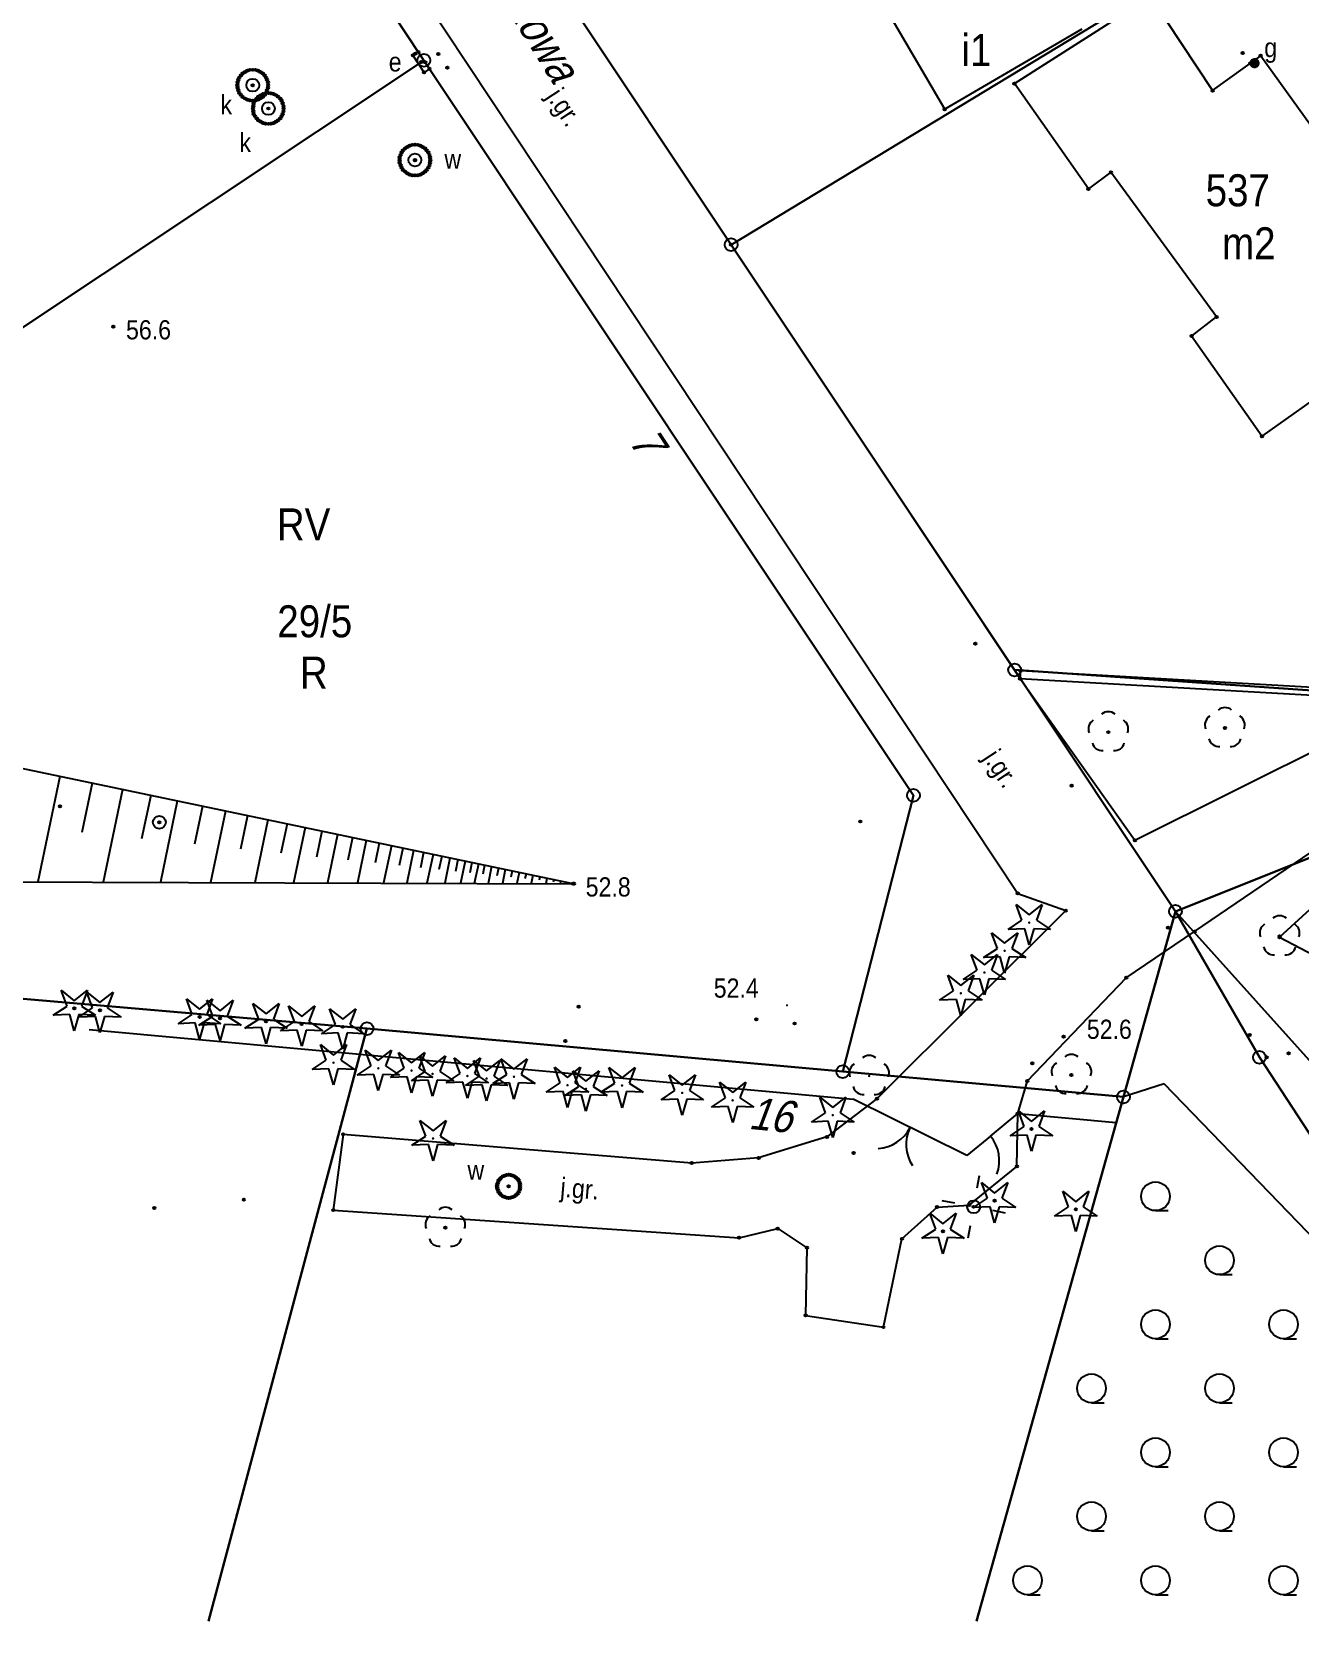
# Model space of a CAD drawing. Extents: x 6545332 to 6545538, y 5876272 to 5876530.
# Drawn here: x 6545364 to 6545413.5, y 5876271.6 to 5876333.7 of the extents above; entities that cross this region are included whole.
import ezdxf
from ezdxf.enums import TextEntityAlignment as Align

# ---------------------------------------------------------------- set-up
doc = ezdxf.new("R2010")
doc.units = 0
doc.header["$MEASUREMENT"] = 0
doc.layers.add('1', color=8, linetype='CONTINUOUS')
doc.styles.get("Standard").update_dxf_attribs({"font": 'txt', "width": 0.75})

msp = doc.modelspace()

# ---------------------------------------------------------------- hatches: boundary and pattern name
at = {"layer": '1', "linetype": 'Continuous'}
h = msp.add_hatch(color=256, dxfattribs=at)
edge = h.paths.add_edge_path()
edge.add_arc((6545411.71, 5876332.49), 0.2, 35.259, 395.259)
h = msp.add_hatch(color=256, dxfattribs=at)
edge = h.paths.add_edge_path()
edge.add_arc((6545367.14, 5876322.2), 0.045, 0, 360)
h = msp.add_hatch(color=256, dxfattribs=at)
edge = h.paths.add_edge_path()
edge.add_arc((6545406, 5876306.36), 0.05, 0, 360)
h = msp.add_hatch(color=256, dxfattribs=at)
edge = h.paths.add_edge_path()
edge.add_arc((6545410.55, 5876306.52), 0.05, 0, 360)
h = msp.add_hatch(color=256, dxfattribs=at)
edge = h.paths.add_edge_path()
edge.add_arc((6545385.14, 5876300.44), 0.045, 0, 360)
h = msp.add_hatch(color=256, dxfattribs=at)
edge = h.paths.add_edge_path()
edge.add_arc((6545402.91, 5876298.92), 0.05, 0, 360)
h = msp.add_hatch(color=256, dxfattribs=at)
edge = h.paths.add_edge_path()
edge.add_arc((6545412.69, 5876298.39), 0.05, 0, 360)
h = msp.add_hatch(color=256, dxfattribs=at)
edge = h.paths.add_edge_path()
edge.add_arc((6545401.95, 5876297.82), 0.05, 0, 360)
h = msp.add_hatch(color=256, dxfattribs=at)
edge = h.paths.add_edge_path()
edge.add_arc((6545401.16, 5876296.97), 0.05, 0, 360)
h = msp.add_hatch(color=256, dxfattribs=at)
edge = h.paths.add_edge_path()
edge.add_arc((6545400.24, 5876296.16), 0.05, 0, 360)
h = msp.add_hatch(color=256, dxfattribs=at)
edge = h.paths.add_edge_path()
edge.add_arc((6545365.62, 5876295.57), 0.05, 0, 360)
h = msp.add_hatch(color=256, dxfattribs=at)
edge = h.paths.add_edge_path()
edge.add_arc((6545366.62, 5876295.5), 0.05, 0, 360)
h = msp.add_hatch(color=256, dxfattribs=at)
edge = h.paths.add_edge_path()
edge.add_arc((6545370.51, 5876295.24), 0.05, 0, 360)
h = msp.add_hatch(color=256, dxfattribs=at)
edge = h.paths.add_edge_path()
edge.add_arc((6545393.45, 5876295.69), 0.045, 0, 360)
h = msp.add_hatch(color=256, dxfattribs=at)
edge = h.paths.add_edge_path()
edge.add_arc((6545371.31, 5876295.18), 0.05, 0, 360)
h = msp.add_hatch(color=256, dxfattribs=at)
edge = h.paths.add_edge_path()
edge.add_arc((6545373.11, 5876295.06), 0.05, 0, 360)
h = msp.add_hatch(color=256, dxfattribs=at)
edge = h.paths.add_edge_path()
edge.add_arc((6545374.5, 5876294.96), 0.05, 0, 360)
h = msp.add_hatch(color=256, dxfattribs=at)
edge = h.paths.add_edge_path()
edge.add_arc((6545376.1, 5876294.85), 0.05, 0, 360)
h = msp.add_hatch(color=256, dxfattribs=at)
edge = h.paths.add_edge_path()
edge.add_arc((6545375.74, 5876293.45), 0.05, 0, 360)
h = msp.add_hatch(color=256, dxfattribs=at)
edge = h.paths.add_edge_path()
edge.add_arc((6545377.49, 5876293.23), 0.05, 0, 360)
h = msp.add_hatch(color=256, dxfattribs=at)
edge = h.paths.add_edge_path()
edge.add_arc((6545378.79, 5876293.14), 0.05, 0, 360)
h = msp.add_hatch(color=256, dxfattribs=at)
edge = h.paths.add_edge_path()
edge.add_arc((6545379.61, 5876293.01), 0.05, 0, 360)
h = msp.add_hatch(color=256, dxfattribs=at)
edge = h.paths.add_edge_path()
edge.add_arc((6545380.97, 5876292.93), 0.05, 0, 360)
h = msp.add_hatch(color=256, dxfattribs=at)
edge = h.paths.add_edge_path()
edge.add_arc((6545381.72, 5876292.83), 0.05, 0, 360)
h = msp.add_hatch(color=256, dxfattribs=at)
edge = h.paths.add_edge_path()
edge.add_arc((6545382.79, 5876292.9), 0.05, 0, 360)
h = msp.add_hatch(color=256, dxfattribs=at)
edge = h.paths.add_edge_path()
edge.add_arc((6545396.66, 5876292.93), 0.05, 0, 360)
h = msp.add_hatch(color=256, dxfattribs=at)
edge = h.paths.add_edge_path()
edge.add_arc((6545404.56, 5876292.97), 0.05, 0, 360)
h = msp.add_hatch(color=256, dxfattribs=at)
edge = h.paths.add_edge_path()
edge.add_arc((6545404.56, 5876292.97), 0.045, 0, 360)
h = msp.add_hatch(color=256, dxfattribs=at)
edge = h.paths.add_edge_path()
edge.add_arc((6545384.88, 5876292.57), 0.05, 0, 360)
h = msp.add_hatch(color=256, dxfattribs=at)
edge = h.paths.add_edge_path()
edge.add_arc((6545385.6, 5876292.43), 0.05, 0, 360)
h = msp.add_hatch(color=256, dxfattribs=at)
edge = h.paths.add_edge_path()
edge.add_arc((6545387.01, 5876292.56), 0.05, 0, 360)
h = msp.add_hatch(color=256, dxfattribs=at)
edge = h.paths.add_edge_path()
edge.add_arc((6545389.36, 5876292.27), 0.05, 0, 360)
h = msp.add_hatch(color=256, dxfattribs=at)
edge = h.paths.add_edge_path()
edge.add_arc((6545391.33, 5876291.98), 0.05, 0, 360)
h = msp.add_hatch(color=256, dxfattribs=at)
edge = h.paths.add_edge_path()
edge.add_arc((6545395.24, 5876291.4), 0.05, 0, 360)
h = msp.add_hatch(color=256, dxfattribs=at)
edge = h.paths.add_edge_path()
edge.add_arc((6545403, 5876290.86), 0.05, 0, 360)
h = msp.add_hatch(color=256, dxfattribs=at)
edge = h.paths.add_edge_path()
edge.add_arc((6545379.63, 5876290.49), 0.05, 0, 360)
h = msp.add_hatch(color=256, dxfattribs=at)
edge = h.paths.add_edge_path()
edge.add_arc((6545401.56, 5876288.06), 0.05, 0, 360)
h = msp.add_hatch(color=256, dxfattribs=at)
edge = h.paths.add_edge_path()
edge.add_arc((6545404.73, 5876287.72), 0.05, 0, 360)
h = msp.add_hatch(color=256, dxfattribs=at)
edge = h.paths.add_edge_path()
edge.add_arc((6545380.11, 5876287), 0.05, 0, 360)
h = msp.add_hatch(color=256, dxfattribs=at)
edge = h.paths.add_edge_path()
edge.add_arc((6545399.54, 5876286.86), 0.05, 0, 360)

# ---------------------------------------------------------------- linework, layer by layer
at = {"layer": '1'}
for p, q in [((6545344.65, 5876387.25), (6545402.46, 5876300.06)), ((6545391.27, 5876325.4), (6545355.53, 5876379.09)), ((6545379.27, 5876332.6), (6545360.99, 5876360.07)), ((6545360.99, 5876360.07), (6545379.27, 5876332.6)), ((6545379.27, 5876332.6), (6545360.99, 5876360.07)), ((6545370.86, 5876356.06), (6545391.27, 5876325.4)), ((6545370.86, 5876356.06), (6545391.27, 5876325.4)), ((6545391.27, 5876325.4), (6545370.86, 5876356.06)), ((6545370.86, 5876356.06), (6545391.27, 5876325.4)), ((6545415.14, 5876339.86), (6545391.27, 5876325.4)), ((6545391.27, 5876325.4), (6545415.14, 5876339.86)), ((6545391.27, 5876325.4), (6545415.14, 5876339.86)), ((6545402.33, 5876331.69), (6545407.64, 5876335.09)), ((6545407.64, 5876335.09), (6545410.07, 5876331.42)), ((6545399.61, 5876330.69), (6545397.13, 5876334.94)), ((6545404.97, 5876333.82), (6545399.61, 5876330.69)), ((6545379.27, 5876332.6), (6545346.66, 5876310.89)), ((6545346.66, 5876310.89), (6545379.27, 5876332.6)), ((6545379.27, 5876332.6), (6545346.66, 5876310.89)), ((6545379.27, 5876332.6), (6545346.66, 5876310.89)), ((6545378.84, 5876332.8), (6545379.05, 5876332.93)), ((6545379.28, 5876332.13), (6545378.84, 5876332.8)), ((6545379.05, 5876332.93), (6545379.49, 5876332.27)), ((6545398.39, 5876303.89), (6545379.27, 5876332.6)), ((6545379.27, 5876332.6), (6545398.39, 5876303.89)), ((6545398.39, 5876303.89), (6545379.27, 5876332.6)), ((6545398.39, 5876303.89), (6545379.27, 5876332.6)), ((6545410.07, 5876331.42), (6545411.95, 5876332.78)), ((6545411.95, 5876332.78), (6545416.91, 5876325.87)), ((6545379.49, 5876332.27), (6545379.28, 5876332.13)), ((6545405.22, 5876327.58), (6545402.33, 5876331.69)), ((6545406.1, 5876328.23), (6545405.22, 5876327.58)), ((6545410.23, 5876322.58), (6545406.1, 5876328.23)), ((6545402.55, 5876308.45), (6545391.27, 5876325.4)), ((6545402.55, 5876308.45), (6545391.27, 5876325.4)), ((6545391.27, 5876325.4), (6545402.34, 5876308.79)), ((6545402.34, 5876308.79), (6545391.27, 5876325.4)), ((6545391.27, 5876325.4), (6545402.34, 5876308.79)), ((6545409.25, 5876321.83), (6545410.23, 5876322.58)), ((6545412, 5876317.92), (6545409.25, 5876321.83)), ((6545416.95, 5876321.45), (6545412, 5876317.92)), ((6545385.1, 5876300.44), (6545342.77, 5876309.29)), ((6545439.16, 5876306.24), (6545402.34, 5876308.79)), ((6545402.34, 5876308.79), (6545408.62, 5876299.36)), ((6545402.34, 5876308.79), (6545439.16, 5876306.24)), ((6545408.62, 5876299.36), (6545402.34, 5876308.79)), ((6545402.34, 5876308.79), (6545408.62, 5876299.36)), ((6545402.34, 5876308.79), (6545439.16, 5876306.24)), ((6545402.57, 5876308.75), (6545402.55, 5876308.45)), ((6545407.04, 5876302.13), (6545402.55, 5876308.45)), ((6545402.55, 5876308.45), (6545439.32, 5876306.37)), ((6545439.34, 5876306.67), (6545402.57, 5876308.75)), ((6545414.84, 5876306.02), (6545407.04, 5876302.13)), ((6545365.06, 5876304.63), (6545364.2, 5876300.51)), ((6545366.32, 5876304.37), (6545365.92, 5876302.44)), ((6545367.5, 5876304.12), (6545366.75, 5876300.5)), ((6545420.84, 5876304.25), (6545408.62, 5876299.36)), ((6545408.62, 5876299.36), (6545420.84, 5876304.25)), ((6545420.84, 5876304.25), (6545408.62, 5876299.36)), ((6545368.61, 5876303.89), (6545368.25, 5876302.19)), ((6545369.64, 5876303.67), (6545368.98, 5876300.5)), ((6545370.62, 5876303.47), (6545370.31, 5876301.98)), ((6545395.63, 5876293.1), (6545398.39, 5876303.89)), ((6545398.39, 5876303.89), (6545395.63, 5876293.1)), ((6545395.63, 5876293.1), (6545398.39, 5876303.89)), ((6545395.63, 5876293.1), (6545398.39, 5876303.89)), ((6545371.53, 5876303.28), (6545370.94, 5876300.49)), ((6545372.38, 5876303.1), (6545372.11, 5876301.79)), ((6545373.18, 5876302.93), (6545372.67, 5876300.48)), ((6545373.93, 5876302.78), (6545373.69, 5876301.63)), ((6545409.37, 5876298.57), (6545415.67, 5876302.87)), ((6545374.63, 5876302.63), (6545374.18, 5876300.48)), ((6545375.29, 5876302.49), (6545375.08, 5876301.48)), ((6545375.9, 5876302.36), (6545375.51, 5876300.47)), ((6545376.48, 5876302.24), (6545376.3, 5876301.36)), ((6545377.02, 5876302.13), (6545376.68, 5876300.47)), ((6545377.53, 5876302.02), (6545377.37, 5876301.25)), ((6545378.01, 5876301.92), (6545377.7, 5876300.47)), ((6545378.45, 5876301.83), (6545378.31, 5876301.15)), ((6545378.87, 5876301.74), (6545378.6, 5876300.46)), ((6545379.26, 5876301.66), (6545379.14, 5876301.06)), ((6545379.63, 5876301.58), (6545379.39, 5876300.46)), ((6545379.97, 5876301.51), (6545379.86, 5876300.99)), ((6545380.29, 5876301.44), (6545380.09, 5876300.46)), ((6545380.6, 5876301.38), (6545380.5, 5876300.92)), ((6545380.88, 5876301.32), (6545380.7, 5876300.46)), ((6545381.15, 5876301.27), (6545381.06, 5876300.86)), ((6545381.4, 5876301.21), (6545381.24, 5876300.45)), ((6545381.64, 5876301.16), (6545381.57, 5876300.81)), ((6545381.91, 5876301.11), (6545381.78, 5876300.45)), ((6545382.18, 5876301.05), (6545382.12, 5876300.75)), ((6545382.45, 5876300.99), (6545382.34, 5876300.45)), ((6545382.72, 5876300.94), (6545382.67, 5876300.69)), ((6545382.99, 5876300.88), (6545382.9, 5876300.45)), ((6545383.26, 5876300.82), (6545383.22, 5876300.64)), ((6545334.17, 5876300.62), (6545385.1, 5876300.44)), ((6545383.53, 5876300.77), (6545383.46, 5876300.45)), ((6545383.8, 5876300.71), (6545383.77, 5876300.58)), ((6545384.07, 5876300.66), (6545384.03, 5876300.44)), ((6545384.34, 5876300.6), (6545384.32, 5876300.52)), ((6545384.61, 5876300.54), (6545384.59, 5876300.44)), ((6545415.32, 5876300.77), (6545412.69, 5876298.35)), ((6545402.46, 5876300.06), (6545404.34, 5876299.39)), ((6545404.34, 5876299.39), (6545396.97, 5876292.05)), ((6545404.34, 5876299.39), (6545396.97, 5876292.05)), ((6545408.62, 5876299.36), (6545406.59, 5876292.11)), ((6545406.59, 5876292.11), (6545408.62, 5876299.36)), ((6545408.62, 5876299.36), (6545406.59, 5876292.11)), ((6545408.62, 5876299.36), (6545406.59, 5876292.11)), ((6545427.91, 5876277.87), (6545408.62, 5876299.36)), ((6545408.62, 5876299.36), (6545411.9, 5876293.66)), ((6545408.62, 5876299.36), (6545427.91, 5876277.87)), ((6545411.9, 5876293.66), (6545408.62, 5876299.36)), ((6545408.62, 5876299.36), (6545427.91, 5876277.87)), ((6545411.9, 5876293.66), (6545408.62, 5876299.36)), ((6545408.62, 5876299.36), (6545411.9, 5876293.66)), ((6545406.7, 5876296.77), (6545409.37, 5876298.57)), ((6545412.69, 5876298.35), (6545429.06, 5876289.73)), ((6545356.11, 5876296.59), (6545377.05, 5876294.78)), ((6545377.05, 5876294.78), (6545356.11, 5876296.59)), ((6545356.11, 5876296.59), (6545377.05, 5876294.78)), ((6545356.11, 5876296.59), (6545377.05, 5876294.78)), ((6545402.84, 5876292.74), (6545406.7, 5876296.77)), ((6545402.84, 5876292.74), (6545406.7, 5876296.77)), ((6545366.2, 5876294.75), (6545396.04, 5876292.03)), ((6545377.05, 5876294.78), (6545370.858, 5876271.634)), ((6545370.858, 5876271.634), (6545377.05, 5876294.78)), ((6545377.05, 5876294.78), (6545370.858, 5876271.634)), ((6545377.05, 5876294.78), (6545370.858, 5876271.634)), ((6545395.63, 5876293.1), (6545377.05, 5876294.78)), ((6545377.05, 5876294.78), (6545395.63, 5876293.1)), ((6545395.63, 5876293.1), (6545377.05, 5876294.78)), ((6545377.05, 5876294.78), (6545395.63, 5876293.1)), ((6545395.63, 5876293.1), (6545377.05, 5876294.78)), ((6545411.9, 5876293.66), (6545418.19, 5876284.03)), ((6545418.19, 5876284.03), (6545411.9, 5876293.66)), ((6545418.19, 5876284.03), (6545411.9, 5876293.66)), ((6545411.9, 5876293.66), (6545418.19, 5876284.03)), ((6545406.59, 5876292.11), (6545395.63, 5876293.1)), ((6545395.63, 5876293.1), (6545406.59, 5876292.11)), ((6545406.59, 5876292.11), (6545395.63, 5876293.1)), ((6545406.59, 5876292.11), (6545395.63, 5876293.1)), ((6545402.46, 5876291.46), (6545402.84, 5876292.74)), ((6545402.46, 5876291.46), (6545402.84, 5876292.74)), ((6545408.18, 5876292.63), (6545406.59, 5876292.11)), ((6545423.64, 5876276.59), (6545408.18, 5876292.63)), ((6545396.97, 5876292.05), (6545395.01, 5876290.55)), ((6545396.97, 5876292.05), (6545395.01, 5876290.55)), ((6545400.48, 5876289.82), (6545396.04, 5876292.03)), ((6545406.59, 5876292.11), (6545400.852, 5876271.634)), ((6545400.852, 5876271.634), (6545406.59, 5876292.11)), ((6545406.59, 5876292.11), (6545400.852, 5876271.634)), ((6545400.852, 5876271.634), (6545406.59, 5876292.11)), ((6545406.59, 5876292.11), (6545400.854, 5876271.634)), ((6545406.59, 5876292.11), (6545400.854, 5876271.634)), ((6545401.4, 5876290.58), (6545402.46, 5876291.46)), ((6545402.43, 5876289.4), (6545402.46, 5876291.46)), ((6545402.46, 5876291.46), (6545406.31, 5876291.11)), ((6545376.12, 5876290.65), (6545375.73, 5876287.69)), ((6545389.73, 5876289.53), (6545376.12, 5876290.65)), ((6545389.73, 5876289.53), (6545376.12, 5876290.65)), ((6545395.01, 5876290.55), (6545392.34, 5876289.73)), ((6545395.01, 5876290.55), (6545392.34, 5876289.73)), ((6545401.4, 5876290.58), (6545400.48, 5876289.82)), ((6545392.34, 5876289.73), (6545389.73, 5876289.53)), ((6545392.34, 5876289.73), (6545389.73, 5876289.53)), ((6545382.36, 5876289.01), (6545382.43, 5876289.04)), ((6545382.43, 5876289.04), (6545382.5, 5876289.06)), ((6545382.5, 5876289.06), (6545382.58, 5876289.07)), ((6545382.58, 5876289.07), (6545382.66, 5876289.06)), ((6545382.66, 5876289.06), (6545382.74, 5876289.04)), ((6545382.74, 5876289.04), (6545382.81, 5876289.01)), ((6545400.57, 5876287.89), (6545402.43, 5876289.4)), ((6545382.13, 5876288.62), (6545382.14, 5876288.7)), ((6545382.14, 5876288.54), (6545382.13, 5876288.62)), ((6545382.14, 5876288.7), (6545382.16, 5876288.77)), ((6545382.16, 5876288.47), (6545382.14, 5876288.54)), ((6545382.16, 5876288.77), (6545382.19, 5876288.85)), ((6545382.19, 5876288.4), (6545382.16, 5876288.47)), ((6545382.19, 5876288.85), (6545382.24, 5876288.91)), ((6545382.24, 5876288.91), (6545382.29, 5876288.96)), ((6545382.29, 5876288.96), (6545382.36, 5876289.01)), ((6545382.81, 5876289.01), (6545382.87, 5876288.96)), ((6545382.87, 5876288.96), (6545382.93, 5876288.91)), ((6545382.93, 5876288.91), (6545382.97, 5876288.85)), ((6545382.97, 5876288.85), (6545383.01, 5876288.77)), ((6545383.01, 5876288.47), (6545382.97, 5876288.4)), ((6545383.01, 5876288.77), (6545383.03, 5876288.7)), ((6545383.03, 5876288.54), (6545383.01, 5876288.47)), ((6545383.03, 5876288.7), (6545383.03, 5876288.62)), ((6545383.03, 5876288.62), (6545383.03, 5876288.54)), ((6545382.24, 5876288.33), (6545382.19, 5876288.4)), ((6545382.29, 5876288.28), (6545382.24, 5876288.33)), ((6545382.36, 5876288.23), (6545382.29, 5876288.28)), ((6545382.43, 5876288.2), (6545382.36, 5876288.23)), ((6545382.5, 5876288.18), (6545382.43, 5876288.2)), ((6545382.58, 5876288.17), (6545382.5, 5876288.18)), ((6545382.66, 5876288.18), (6545382.58, 5876288.17)), ((6545382.74, 5876288.2), (6545382.66, 5876288.18)), ((6545382.81, 5876288.23), (6545382.74, 5876288.2)), ((6545382.87, 5876288.28), (6545382.81, 5876288.23)), ((6545382.93, 5876288.33), (6545382.87, 5876288.28)), ((6545382.97, 5876288.4), (6545382.93, 5876288.33)), ((6545397.94, 5876286.57), (6545399.31, 5876287.81)), ((6545399.31, 5876287.81), (6545400.57, 5876287.89)), ((6545375.73, 5876287.69), (6545391.58, 5876286.61)), ((6545375.73, 5876287.69), (6545391.58, 5876286.61)), ((6545391.58, 5876286.61), (6545393.09, 5876286.97)), ((6545391.58, 5876286.61), (6545393.09, 5876286.97)), ((6545393.09, 5876286.97), (6545394.23, 5876286.22)), ((6545393.09, 5876286.97), (6545394.23, 5876286.22)), ((6545397.22, 5876283.12), (6545397.94, 5876286.57)), ((6545397.22, 5876283.12), (6545397.94, 5876286.57)), ((6545394.23, 5876286.22), (6545394.18, 5876283.58)), ((6545394.23, 5876286.22), (6545394.18, 5876283.58)), ((6545394.18, 5876283.58), (6545397.22, 5876283.12))]:
    msp.add_line(p, q, dxfattribs=at)
at = {"layer": '1', "linetype": 'Continuous'}
for p, q in [((6545402.627, 5876299.013), (6545402.398, 5876299.626)), ((6545402.398, 5876299.626), (6545402.91, 5876299.219)), ((6545402.91, 5876299.219), (6545403.422, 5876299.626)), ((6545403.422, 5876299.626), (6545403.193, 5876299.013)), ((6545402.082, 5876298.652), (6545402.627, 5876299.013)), ((6545403.193, 5876299.013), (6545403.738, 5876298.652)), ((6545401.667, 5876297.913), (6545401.438, 5876298.526)), ((6545401.438, 5876298.526), (6545401.95, 5876298.119)), ((6545401.95, 5876298.119), (6545402.462, 5876298.526)), ((6545402.735, 5876298.68), (6545402.082, 5876298.652)), ((6545402.462, 5876298.526), (6545402.233, 5876297.913)), ((6545402.91, 5876298.05), (6545402.735, 5876298.68)), ((6545403.085, 5876298.68), (6545402.91, 5876298.05)), ((6545403.738, 5876298.652), (6545403.085, 5876298.68)), ((6545401.122, 5876297.552), (6545401.667, 5876297.913)), ((6545402.233, 5876297.913), (6545402.778, 5876297.552)), ((6545400.877, 5876297.063), (6545400.648, 5876297.676)), ((6545400.648, 5876297.676), (6545401.16, 5876297.269)), ((6545401.775, 5876297.58), (6545401.122, 5876297.552)), ((6545401.16, 5876297.269), (6545401.672, 5876297.676)), ((6545401.672, 5876297.676), (6545401.443, 5876297.063)), ((6545401.95, 5876296.95), (6545401.775, 5876297.58)), ((6545402.125, 5876297.58), (6545401.95, 5876296.95)), ((6545402.778, 5876297.552), (6545402.125, 5876297.58)), ((6545399.957, 5876296.253), (6545399.728, 5876296.866)), ((6545399.728, 5876296.866), (6545400.24, 5876296.459)), ((6545400.24, 5876296.459), (6545400.752, 5876296.866)), ((6545400.332, 5876296.702), (6545400.877, 5876297.063)), ((6545400.985, 5876296.73), (6545400.332, 5876296.702)), ((6545400.752, 5876296.866), (6545400.523, 5876296.253)), ((6545401.16, 5876296.1), (6545400.985, 5876296.73)), ((6545401.335, 5876296.73), (6545401.16, 5876296.1)), ((6545401.988, 5876296.702), (6545401.335, 5876296.73)), ((6545401.443, 5876297.063), (6545401.988, 5876296.702)), ((6545365.337, 5876295.663), (6545365.108, 5876296.276)), ((6545365.108, 5876296.276), (6545365.62, 5876295.869)), ((6545365.62, 5876295.869), (6545366.132, 5876296.276)), ((6545366.132, 5876296.276), (6545365.903, 5876295.663)), ((6545366.337, 5876295.593), (6545366.108, 5876296.206)), ((6545366.108, 5876296.206), (6545366.62, 5876295.799)), ((6545366.62, 5876295.799), (6545367.132, 5876296.206)), ((6545367.132, 5876296.206), (6545366.903, 5876295.593)), ((6545370.227, 5876295.333), (6545369.998, 5876295.946)), ((6545369.998, 5876295.946), (6545370.51, 5876295.539)), ((6545370.51, 5876295.539), (6545371.022, 5876295.946)), ((6545371.022, 5876295.946), (6545370.793, 5876295.333)), ((6545371.027, 5876295.273), (6545370.798, 5876295.886)), ((6545370.798, 5876295.886), (6545371.31, 5876295.479)), ((6545371.31, 5876295.479), (6545371.822, 5876295.886)), ((6545371.822, 5876295.886), (6545371.593, 5876295.273)), ((6545399.412, 5876295.892), (6545399.957, 5876296.253)), ((6545400.065, 5876295.92), (6545399.412, 5876295.892)), ((6545400.24, 5876295.29), (6545400.065, 5876295.92)), ((6545400.415, 5876295.92), (6545400.24, 5876295.29)), ((6545401.068, 5876295.892), (6545400.415, 5876295.92)), ((6545400.523, 5876296.253), (6545401.068, 5876295.892)), ((6545364.792, 5876295.302), (6545365.337, 5876295.663)), ((6545365.445, 5876295.33), (6545364.792, 5876295.302)), ((6545365.62, 5876294.7), (6545365.445, 5876295.33)), ((6545365.795, 5876295.33), (6545365.62, 5876294.7)), ((6545365.792, 5876295.232), (6545366.337, 5876295.593)), ((6545366.445, 5876295.26), (6545365.792, 5876295.232)), ((6545366.448, 5876295.302), (6545365.795, 5876295.33)), ((6545365.903, 5876295.663), (6545366.448, 5876295.302)), ((6545366.62, 5876294.63), (6545366.445, 5876295.26)), ((6545366.795, 5876295.26), (6545366.62, 5876294.63)), ((6545367.448, 5876295.232), (6545366.795, 5876295.26)), ((6545366.903, 5876295.593), (6545367.448, 5876295.232)), ((6545369.682, 5876294.972), (6545370.227, 5876295.333)), ((6545370.482, 5876294.912), (6545371.027, 5876295.273)), ((6545370.793, 5876295.333), (6545371.338, 5876294.972)), ((6545371.593, 5876295.273), (6545372.138, 5876294.912)), ((6545372.827, 5876295.153), (6545372.598, 5876295.766)), ((6545372.598, 5876295.766), (6545373.11, 5876295.359)), ((6545373.11, 5876295.359), (6545373.622, 5876295.766)), ((6545373.622, 5876295.766), (6545373.393, 5876295.153)), ((6545374.217, 5876295.053), (6545373.988, 5876295.666)), ((6545373.988, 5876295.666), (6545374.5, 5876295.259)), ((6545374.5, 5876295.259), (6545375.012, 5876295.666)), ((6545375.012, 5876295.666), (6545374.783, 5876295.053)), ((6545375.817, 5876294.943), (6545375.588, 5876295.556)), ((6545375.588, 5876295.556), (6545376.1, 5876295.149)), ((6545376.1, 5876295.149), (6545376.612, 5876295.556)), ((6545376.612, 5876295.556), (6545376.383, 5876294.943)), ((6545370.335, 5876295), (6545369.682, 5876294.972)), ((6545370.51, 5876294.37), (6545370.335, 5876295)), ((6545371.135, 5876294.94), (6545370.482, 5876294.912)), ((6545370.685, 5876295), (6545370.51, 5876294.37)), ((6545371.338, 5876294.972), (6545370.685, 5876295)), ((6545371.31, 5876294.31), (6545371.135, 5876294.94)), ((6545371.485, 5876294.94), (6545371.31, 5876294.31)), ((6545372.138, 5876294.912), (6545371.485, 5876294.94)), ((6545372.282, 5876294.792), (6545372.827, 5876295.153)), ((6545372.935, 5876294.82), (6545372.282, 5876294.792)), ((6545373.11, 5876294.19), (6545372.935, 5876294.82)), ((6545373.285, 5876294.82), (6545373.11, 5876294.19)), ((6545373.938, 5876294.792), (6545373.285, 5876294.82)), ((6545373.393, 5876295.153), (6545373.938, 5876294.792)), ((6545373.672, 5876294.692), (6545374.217, 5876295.053)), ((6545374.325, 5876294.72), (6545373.672, 5876294.692)), ((6545374.5, 5876294.09), (6545374.325, 5876294.72)), ((6545374.675, 5876294.72), (6545374.5, 5876294.09)), ((6545375.328, 5876294.692), (6545374.675, 5876294.72)), ((6545374.783, 5876295.053), (6545375.328, 5876294.692)), ((6545375.272, 5876294.582), (6545375.817, 5876294.943)), ((6545376.383, 5876294.943), (6545376.928, 5876294.582)), ((6545375.457, 5876293.543), (6545375.228, 5876294.156)), ((6545375.228, 5876294.156), (6545375.74, 5876293.749)), ((6545375.925, 5876294.61), (6545375.272, 5876294.582)), ((6545375.74, 5876293.749), (6545376.252, 5876294.156)), ((6545376.1, 5876293.98), (6545375.925, 5876294.61)), ((6545376.252, 5876294.156), (6545376.023, 5876293.543)), ((6545376.275, 5876294.61), (6545376.1, 5876293.98)), ((6545376.928, 5876294.582), (6545376.275, 5876294.61)), ((6545374.912, 5876293.182), (6545375.457, 5876293.543)), ((6545376.023, 5876293.543), (6545376.568, 5876293.182)), ((6545377.207, 5876293.323), (6545376.978, 5876293.936)), ((6545376.978, 5876293.936), (6545377.49, 5876293.529)), ((6545377.49, 5876293.529), (6545378.002, 5876293.936)), ((6545378.002, 5876293.936), (6545377.773, 5876293.323)), ((6545378.507, 5876293.233), (6545378.278, 5876293.846)), ((6545378.278, 5876293.846), (6545378.79, 5876293.439)), ((6545378.79, 5876293.439), (6545379.302, 5876293.846)), ((6545379.302, 5876293.846), (6545379.073, 5876293.233)), ((6545379.327, 5876293.103), (6545379.098, 5876293.716)), ((6545379.098, 5876293.716), (6545379.61, 5876293.309)), ((6545379.61, 5876293.309), (6545380.122, 5876293.716)), ((6545380.122, 5876293.716), (6545379.893, 5876293.103)), ((6545380.687, 5876293.023), (6545380.458, 5876293.636)), ((6545380.458, 5876293.636), (6545380.97, 5876293.229)), ((6545380.97, 5876293.229), (6545381.482, 5876293.636)), ((6545381.437, 5876292.923), (6545381.208, 5876293.536)), ((6545381.208, 5876293.536), (6545381.72, 5876293.129)), ((6545381.482, 5876293.636), (6545381.253, 5876293.023)), ((6545381.72, 5876293.129), (6545382.232, 5876293.536)), ((6545382.232, 5876293.536), (6545382.003, 5876292.923)), ((6545382.507, 5876292.993), (6545382.278, 5876293.606)), ((6545382.278, 5876293.606), (6545382.79, 5876293.199)), ((6545382.79, 5876293.199), (6545383.302, 5876293.606)), ((6545383.302, 5876293.606), (6545383.073, 5876292.993)), ((6545375.565, 5876293.21), (6545374.912, 5876293.182)), ((6545375.74, 5876292.58), (6545375.565, 5876293.21)), ((6545375.915, 5876293.21), (6545375.74, 5876292.58)), ((6545376.568, 5876293.182), (6545375.915, 5876293.21)), ((6545376.662, 5876292.962), (6545377.207, 5876293.323)), ((6545377.315, 5876292.99), (6545376.662, 5876292.962)), ((6545377.49, 5876292.36), (6545377.315, 5876292.99)), ((6545377.665, 5876292.99), (6545377.49, 5876292.36)), ((6545378.318, 5876292.962), (6545377.665, 5876292.99)), ((6545377.773, 5876293.323), (6545378.318, 5876292.962)), ((6545377.962, 5876292.872), (6545378.507, 5876293.233)), ((6545378.615, 5876292.9), (6545377.962, 5876292.872)), ((6545378.79, 5876292.27), (6545378.615, 5876292.9)), ((6545378.782, 5876292.742), (6545379.327, 5876293.103)), ((6545379.435, 5876292.77), (6545378.782, 5876292.742)), ((6545378.965, 5876292.9), (6545378.79, 5876292.27)), ((6545379.618, 5876292.872), (6545378.965, 5876292.9)), ((6545379.073, 5876293.233), (6545379.618, 5876292.872)), ((6545379.61, 5876292.14), (6545379.435, 5876292.77)), ((6545379.785, 5876292.77), (6545379.61, 5876292.14)), ((6545380.438, 5876292.742), (6545379.785, 5876292.77)), ((6545379.893, 5876293.103), (6545380.438, 5876292.742)), ((6545380.142, 5876292.662), (6545380.687, 5876293.023)), ((6545380.892, 5876292.562), (6545381.437, 5876292.923)), ((6545381.253, 5876293.023), (6545381.798, 5876292.662)), ((6545381.962, 5876292.632), (6545382.507, 5876292.993)), ((6545382.003, 5876292.923), (6545382.548, 5876292.562)), ((6545383.073, 5876292.993), (6545383.618, 5876292.632)), ((6545384.597, 5876292.663), (6545384.368, 5876293.276)), ((6545384.368, 5876293.276), (6545384.88, 5876292.869)), ((6545384.88, 5876292.869), (6545385.392, 5876293.276)), ((6545385.317, 5876292.523), (6545385.088, 5876293.136)), ((6545385.088, 5876293.136), (6545385.6, 5876292.729)), ((6545385.392, 5876293.276), (6545385.163, 5876292.663)), ((6545385.6, 5876292.729), (6545386.112, 5876293.136)), ((6545386.112, 5876293.136), (6545385.883, 5876292.523)), ((6545386.727, 5876292.653), (6545386.498, 5876293.266)), ((6545386.498, 5876293.266), (6545387.01, 5876292.859)), ((6545387.01, 5876292.859), (6545387.522, 5876293.266)), ((6545387.522, 5876293.266), (6545387.293, 5876292.653)), ((6545389.077, 5876292.363), (6545388.848, 5876292.976)), ((6545388.848, 5876292.976), (6545389.36, 5876292.569)), ((6545389.36, 5876292.569), (6545389.872, 5876292.976)), ((6545389.872, 5876292.976), (6545389.643, 5876292.363)), ((6545380.795, 5876292.69), (6545380.142, 5876292.662)), ((6545380.97, 5876292.06), (6545380.795, 5876292.69)), ((6545381.545, 5876292.59), (6545380.892, 5876292.562)), ((6545381.145, 5876292.69), (6545380.97, 5876292.06)), ((6545381.798, 5876292.662), (6545381.145, 5876292.69)), ((6545381.72, 5876291.96), (6545381.545, 5876292.59)), ((6545381.895, 5876292.59), (6545381.72, 5876291.96)), ((6545382.548, 5876292.562), (6545381.895, 5876292.59)), ((6545382.615, 5876292.66), (6545381.962, 5876292.632)), ((6545382.79, 5876292.03), (6545382.615, 5876292.66)), ((6545382.965, 5876292.66), (6545382.79, 5876292.03)), ((6545383.618, 5876292.632), (6545382.965, 5876292.66)), ((6545384.052, 5876292.302), (6545384.597, 5876292.663)), ((6545384.705, 5876292.33), (6545384.052, 5876292.302)), ((6545384.88, 5876291.7), (6545384.705, 5876292.33)), ((6545384.772, 5876292.162), (6545385.317, 5876292.523)), ((6545385.425, 5876292.19), (6545384.772, 5876292.162)), ((6545385.055, 5876292.33), (6545384.88, 5876291.7)), ((6545385.708, 5876292.302), (6545385.055, 5876292.33)), ((6545385.163, 5876292.663), (6545385.708, 5876292.302)), ((6545385.6, 5876291.56), (6545385.425, 5876292.19)), ((6545385.775, 5876292.19), (6545385.6, 5876291.56)), ((6545386.428, 5876292.162), (6545385.775, 5876292.19)), ((6545385.883, 5876292.523), (6545386.428, 5876292.162)), ((6545386.182, 5876292.292), (6545386.727, 5876292.653)), ((6545386.835, 5876292.32), (6545386.182, 5876292.292)), ((6545387.01, 5876291.69), (6545386.835, 5876292.32)), ((6545387.185, 5876292.32), (6545387.01, 5876291.69)), ((6545387.838, 5876292.292), (6545387.185, 5876292.32)), ((6545387.293, 5876292.653), (6545387.838, 5876292.292)), ((6545388.532, 5876292.002), (6545389.077, 5876292.363)), ((6545389.643, 5876292.363), (6545390.188, 5876292.002)), ((6545391.047, 5876292.073), (6545390.818, 5876292.686)), ((6545390.818, 5876292.686), (6545391.33, 5876292.279)), ((6545391.33, 5876292.279), (6545391.842, 5876292.686)), ((6545391.842, 5876292.686), (6545391.613, 5876292.073)), ((6545389.185, 5876292.03), (6545388.532, 5876292.002)), ((6545389.36, 5876291.4), (6545389.185, 5876292.03)), ((6545389.535, 5876292.03), (6545389.36, 5876291.4)), ((6545390.188, 5876292.002), (6545389.535, 5876292.03)), ((6545390.502, 5876291.712), (6545391.047, 5876292.073)), ((6545391.155, 5876291.74), (6545390.502, 5876291.712)), ((6545391.33, 5876291.11), (6545391.155, 5876291.74)), ((6545391.505, 5876291.74), (6545391.33, 5876291.11)), ((6545392.158, 5876291.712), (6545391.505, 5876291.74)), ((6545391.613, 5876292.073), (6545392.158, 5876291.712)), ((6545394.957, 5876291.493), (6545394.728, 5876292.106)), ((6545394.728, 5876292.106), (6545395.24, 5876291.699)), ((6545395.24, 5876291.699), (6545395.752, 5876292.106)), ((6545395.752, 5876292.106), (6545395.523, 5876291.493)), ((6545402.717, 5876290.953), (6545402.488, 5876291.566)), ((6545402.488, 5876291.566), (6545403, 5876291.159)), ((6545403, 5876291.159), (6545403.512, 5876291.566)), ((6545403.512, 5876291.566), (6545403.283, 5876290.953)), ((6545379.347, 5876290.583), (6545379.118, 5876291.196)), ((6545379.118, 5876291.196), (6545379.63, 5876290.789)), ((6545379.63, 5876290.789), (6545380.142, 5876291.196)), ((6545380.142, 5876291.196), (6545379.913, 5876290.583)), ((6545394.412, 5876291.132), (6545394.957, 5876291.493)), ((6545395.065, 5876291.16), (6545394.412, 5876291.132)), ((6545395.24, 5876290.53), (6545395.065, 5876291.16)), ((6545395.415, 5876291.16), (6545395.24, 5876290.53)), ((6545396.068, 5876291.132), (6545395.415, 5876291.16)), ((6545395.523, 5876291.493), (6545396.068, 5876291.132)), ((6545402.172, 5876290.592), (6545402.717, 5876290.953)), ((6545403.283, 5876290.953), (6545403.828, 5876290.592)), ((6545378.802, 5876290.222), (6545379.347, 5876290.583)), ((6545379.913, 5876290.583), (6545380.458, 5876290.222)), ((6545402.825, 5876290.62), (6545402.172, 5876290.592)), ((6545403, 5876289.99), (6545402.825, 5876290.62)), ((6545403.175, 5876290.62), (6545403, 5876289.99)), ((6545403.828, 5876290.592), (6545403.175, 5876290.62)), ((6545379.455, 5876290.25), (6545378.802, 5876290.222)), ((6545379.63, 5876289.62), (6545379.455, 5876290.25)), ((6545379.805, 5876290.25), (6545379.63, 5876289.62)), ((6545380.458, 5876290.222), (6545379.805, 5876290.25)), ((6545400.878, 5876288.558), (6545400.97, 5876289.049)), ((6545401.277, 5876288.153), (6545401.048, 5876288.766)), ((6545401.048, 5876288.766), (6545401.56, 5876288.359)), ((6545401.56, 5876288.359), (6545402.072, 5876288.766)), ((6545402.072, 5876288.766), (6545401.843, 5876288.153)), ((6545404.447, 5876287.813), (6545404.218, 5876288.426)), ((6545404.218, 5876288.426), (6545404.73, 5876288.019)), ((6545404.73, 5876288.019), (6545405.242, 5876288.426)), ((6545405.242, 5876288.426), (6545405.013, 5876287.813)), ((6545400.003, 5876287.959), (6545399.512, 5876288.051)), ((6545400.732, 5876287.792), (6545401.277, 5876288.153)), ((6545401.385, 5876287.82), (6545400.732, 5876287.792)), ((6545401.56, 5876287.19), (6545401.385, 5876287.82)), ((6545401.735, 5876287.82), (6545401.56, 5876287.19)), ((6545402.388, 5876287.792), (6545401.735, 5876287.82)), ((6545401.843, 5876288.153), (6545402.388, 5876287.792)), ((6545403.902, 5876287.452), (6545404.447, 5876287.813)), ((6545405.013, 5876287.813), (6545405.558, 5876287.452)), ((6545399.257, 5876286.953), (6545399.028, 5876287.566)), ((6545399.028, 5876287.566), (6545399.54, 5876287.159)), ((6545399.54, 5876287.159), (6545400.052, 5876287.566)), ((6545400.052, 5876287.566), (6545399.823, 5876286.953)), ((6545401.478, 5876287.683), (6545401.968, 5876287.591)), ((6545404.555, 5876287.48), (6545403.902, 5876287.452)), ((6545404.73, 5876286.85), (6545404.555, 5876287.48)), ((6545404.905, 5876287.48), (6545404.73, 5876286.85)), ((6545405.558, 5876287.452), (6545404.905, 5876287.48)), ((6545407.842, 5876287.67), (6545408.342, 5876287.67)), ((6545398.712, 5876286.592), (6545399.257, 5876286.953)), ((6545399.365, 5876286.62), (6545398.712, 5876286.592)), ((6545399.54, 5876285.99), (6545399.365, 5876286.62)), ((6545399.715, 5876286.62), (6545399.54, 5876285.99)), ((6545400.368, 5876286.592), (6545399.715, 5876286.62)), ((6545399.823, 5876286.953), (6545400.368, 5876286.592)), ((6545400.602, 5876287.083), (6545400.51, 5876286.593)), ((6545410.342, 5876285.17), (6545410.842, 5876285.17)), ((6545407.842, 5876282.67), (6545408.342, 5876282.67)), ((6545412.842, 5876282.67), (6545413.342, 5876282.67)), ((6545405.342, 5876280.17), (6545405.842, 5876280.17)), ((6545410.342, 5876280.17), (6545410.842, 5876280.17)), ((6545407.842, 5876277.67), (6545408.342, 5876277.67)), ((6545412.842, 5876277.67), (6545413.342, 5876277.67)), ((6545405.342, 5876275.17), (6545405.842, 5876275.17)), ((6545410.342, 5876275.17), (6545410.842, 5876275.17)), ((6545402.842, 5876272.67), (6545403.342, 5876272.67)), ((6545407.842, 5876272.67), (6545408.342, 5876272.67)), ((6545412.842, 5876272.67), (6545413.342, 5876272.67))]:
    msp.add_line(p, q, dxfattribs=at)
at = {"layer": '1'}
for centre in [(6545378.84, 5876332.8), (6545378.94, 5876332.86), (6545379.05, 5876332.93), (6545379.17, 5876332.53), (6545379.17, 5876332.53), (6545379.33, 5876332.52), (6545379.83, 5876332.85), (6545411.25, 5876332.89), (6545411.54, 5876332.48), (6545411.66, 5876332.57), (6545411.71, 5876332.49), (6545411.71, 5876332.49), (6545411.95, 5876332.78), (6545372.02, 5876331.84), (6545372.07, 5876331.93), (6545372.13, 5876332.02), (6545372.2, 5876332.09), (6545372.29, 5876332.15), (6545372.38, 5876332.2), (6545372.48, 5876332.23), (6545372.59, 5876332.23), (6545372.69, 5876332.23), (6545372.79, 5876332.2), (6545372.89, 5876332.15), (6545372.97, 5876332.09), (6545373.05, 5876332.02), (6545373.11, 5876331.93), (6545373.15, 5876331.84), (6545379.28, 5876332.13), (6545379.49, 5876332.27), (6545380.19, 5876332.31), (6545380.19, 5876332.31), (6545371.99, 5876331.63), (6545372, 5876331.74), (6545372, 5876331.53), (6545372.02, 5876331.43), (6545372.07, 5876331.33), (6545372.13, 5876331.25), (6545372.59, 5876331.63), (6545372.59, 5876331.63), (6545372.9, 5876331.24), (6545372.99, 5876331.28), (6545373.05, 5876331.25), (6545373.09, 5876331.31), (6545373.11, 5876331.33), (6545373.15, 5876331.43), (6545373.18, 5876331.74), (6545373.18, 5876331.53), (6545373.19, 5876331.63), (6545373.2, 5876331.32), (6545373.3, 5876331.31), (6545373.4, 5876331.28), (6545373.5, 5876331.24), (6545402.33, 5876331.69), (6545410.07, 5876331.42), (6545372.2, 5876331.17), (6545372.29, 5876331.11), (6545372.38, 5876331.07), (6545372.48, 5876331.04), (6545372.59, 5876331.03), (6545372.6, 5876330.72), (6545372.61, 5876330.82), (6545372.61, 5876330.61), (6545372.63, 5876330.92), (6545372.68, 5876331.02), (6545372.69, 5876331.04), (6545372.74, 5876331.1), (6545372.79, 5876331.07), (6545372.81, 5876331.18), (6545372.89, 5876331.11), (6545372.97, 5876331.17), (6545373.2, 5876330.72), (6545373.58, 5876331.18), (6545373.66, 5876331.1), (6545373.72, 5876331.02), (6545373.76, 5876330.92), (6545373.79, 5876330.82), (6545373.79, 5876330.61), (6545373.8, 5876330.72), (6545399.61, 5876330.69), (6545372.63, 5876330.51), (6545372.68, 5876330.42), (6545372.74, 5876330.33), (6545372.81, 5876330.26), (6545372.9, 5876330.2), (6545372.99, 5876330.15), (6545373.09, 5876330.13), (6545373.2, 5876330.12), (6545373.3, 5876330.13), (6545373.4, 5876330.15), (6545373.5, 5876330.2), (6545373.58, 5876330.26), (6545373.66, 5876330.33), (6545373.72, 5876330.42), (6545373.76, 5876330.51), (6545378.33, 5876328.81), (6545378.36, 5876328.91), (6545378.4, 5876329.01), (6545378.46, 5876329.09), (6545378.54, 5876329.16), (6545378.62, 5876329.22), (6545378.72, 5876329.27), (6545378.82, 5876329.3), (6545378.92, 5876329.31), (6545379.03, 5876329.3), (6545379.13, 5876329.27), (6545379.22, 5876329.22), (6545379.31, 5876329.16), (6545379.38, 5876329.09), (6545379.44, 5876329.01), (6545379.49, 5876328.91), (6545379.51, 5876328.81), (6545378.32, 5876328.71), (6545378.33, 5876328.6), (6545378.36, 5876328.5), (6545378.4, 5876328.41), (6545378.46, 5876328.32), (6545378.54, 5876328.25), (6545378.62, 5876328.19), (6545378.72, 5876328.14), (6545378.82, 5876328.11), (6545378.92, 5876328.71), (6545378.92, 5876328.71), (6545378.92, 5876328.7), (6545378.92, 5876328.11), (6545379.03, 5876328.11), (6545379.13, 5876328.14), (6545379.22, 5876328.19), (6545379.31, 5876328.25), (6545379.38, 5876328.32), (6545379.44, 5876328.41), (6545379.49, 5876328.5), (6545379.51, 5876328.6), (6545379.52, 5876328.71), (6545406.1, 5876328.23), (6545405.22, 5876327.58), (6545391.27, 5876325.4), (6545410.23, 5876322.58), (6545367.14, 5876322.2), (6545409.25, 5876321.83), (6545412, 5876317.92), (6545400.81, 5876309.82), (6545400.81, 5876309.82), (6545402.55, 5876308.45), (6545402.55, 5876308.45), (6545402.55, 5876308.45), (6545402.57, 5876308.75), (6545410.55, 5876306.52), (6545406, 5876306.36), (6545404.57, 5876304.27), (6545365.06, 5876303.46), (6545368.94, 5876302.84), (6545368.94, 5876302.84), (6545368.94, 5876302.84), (6545368.94, 5876302.84), (6545396.31, 5876302.87), (6545407.04, 5876302.13), (6545385.1, 5876300.44), (6545385.14, 5876300.44), (6545402.46, 5876300.06), (6545404.34, 5876299.39), (6545408.33, 5876298.72), (6545408.33, 5876298.72), (6545409.37, 5876298.57), (6545412.69, 5876298.39), (6545412.69, 5876298.35), (6545406.7, 5876296.77), (6545365.62, 5876295.57), (6545366.62, 5876295.5), (6545370.51, 5876295.24), (6545385.32, 5876295.64), (6545371.31, 5876295.18), (6545373.11, 5876295.06), (6545374.5, 5876294.96), (6545376.1, 5876294.85), (6545392.25, 5876295.14), (6545393.75, 5876294.98), (6545384.8, 5876294.3), (6545404.25, 5876294.47), (6545411.52, 5876294.53), (6545403.03, 5876293.43), (6545412.18, 5876293.66), (6545413.04, 5876293.81), (6545402.84, 5876292.74), (6545404.56, 5876292.97), (6545404.56, 5876292.97), (6545396.97, 5876292.05), (6545402.46, 5876291.46), (6545403, 5876290.86), (6545376.12, 5876290.65), (6545395.01, 5876290.55), (6545392.34, 5876289.73), (6545396.05, 5876289.92), (6545382.36, 5876289.01), (6545382.43, 5876289.04), (6545382.5, 5876289.06), (6545382.58, 5876289.07), (6545382.66, 5876289.06), (6545382.74, 5876289.04), (6545382.81, 5876289.01), (6545389.73, 5876289.53), (6545402.43, 5876289.4), (6545382.13, 5876288.62), (6545382.14, 5876288.7), (6545382.14, 5876288.54), (6545382.16, 5876288.77), (6545382.16, 5876288.47), (6545382.19, 5876288.85), (6545382.19, 5876288.4), (6545382.24, 5876288.91), (6545382.29, 5876288.96), (6545382.58, 5876288.62), (6545382.58, 5876288.62), (6545382.58, 5876288.62), (6545382.58, 5876288.62), (6545382.87, 5876288.96), (6545382.93, 5876288.91), (6545382.97, 5876288.85), (6545382.97, 5876288.4), (6545383.01, 5876288.77), (6545383.01, 5876288.47), (6545383.03, 5876288.7), (6545383.03, 5876288.62), (6545383.03, 5876288.54), (6545368.74, 5876287.77), (6545372.24, 5876288.1), (6545382.24, 5876288.33), (6545382.29, 5876288.28), (6545382.36, 5876288.23), (6545382.43, 5876288.2), (6545382.5, 5876288.18), (6545382.58, 5876288.17), (6545382.66, 5876288.18), (6545382.74, 5876288.2), (6545382.81, 5876288.23), (6545382.87, 5876288.28), (6545382.93, 5876288.33), (6545399.31, 5876287.81), (6545400.57, 5876287.89), (6545400.74, 5876287.82), (6545401.56, 5876288.06), (6545375.73, 5876287.69), (6545404.73, 5876287.72), (6545380.11, 5876287), (6545391.58, 5876286.61), (6545393.09, 5876286.97), (6545397.94, 5876286.57), (6545399.54, 5876286.86), (6545394.23, 5876286.22), (6545394.18, 5876283.58), (6545397.22, 5876283.12)]:
    msp.add_circle(centre, 0.045, dxfattribs=at)
at = {"layer": '1', "linetype": 'Continuous'}
for centre, radius in [((6545379.27, 5876332.6), 0.25), ((6545372.59, 5876331.63), 0.25), ((6545373.2, 5876330.72), 0.25), ((6545378.92, 5876328.71), 0.25), ((6545391.27, 5876325.4), 0.25), ((6545402.34, 5876308.79), 0.25), ((6545398.39, 5876303.89), 0.25), ((6545368.94, 5876302.84), 0.25), ((6545408.62, 5876299.36), 0.25), ((6545377.05, 5876294.78), 0.25), ((6545411.9, 5876293.66), 0.25), ((6545395.63, 5876293.1), 0.25), ((6545406.59, 5876292.11), 0.25), ((6545407.842, 5876288.232), 0.562), ((6545400.74, 5876287.82), 0.25), ((6545410.342, 5876285.732), 0.562), ((6545407.842, 5876283.232), 0.562), ((6545412.842, 5876283.232), 0.562), ((6545405.342, 5876280.732), 0.562), ((6545410.342, 5876280.732), 0.562), ((6545407.842, 5876278.232), 0.562), ((6545412.842, 5876278.232), 0.562), ((6545405.342, 5876275.732), 0.562), ((6545410.342, 5876275.732), 0.562), ((6545402.842, 5876273.232), 0.562), ((6545407.842, 5876273.232), 0.562), ((6545412.842, 5876273.232), 0.562)]:
    msp.add_circle(centre, radius, dxfattribs=at)
for centre, radius, start, end in [((6545406, 5876306.76), 0.4, 49.272, 130.728), ((6545410.55, 5876306.92), 0.4, 49.272, 130.728), ((6545405.62, 5876306.484), 0.4, 121.308, 202.548), ((6545406.38, 5876306.484), 0.4, 337.452, 58.692), ((6545410.17, 5876306.644), 0.4, 121.308, 202.548), ((6545410.93, 5876306.644), 0.4, 337.452, 58.692), ((6545405.765, 5876306.036), 0.4, 193.221, 274.871), ((6545406.235, 5876306.036), 0.4, 265.129, 346.779), ((6545410.315, 5876306.196), 0.4, 193.221, 274.871), ((6545410.785, 5876306.196), 0.4, 265.129, 346.779), ((6545412.69, 5876298.79), 0.4, 49.272, 130.728), ((6545412.31, 5876298.514), 0.4, 121.308, 202.548), ((6545413.07, 5876298.514), 0.4, 337.452, 58.692), ((6545412.455, 5876298.066), 0.4, 193.221, 274.871), ((6545412.925, 5876298.066), 0.4, 265.129, 346.779), ((6545396.28, 5876293.054), 0.4, 121.308, 202.548), ((6545396.66, 5876293.33), 0.4, 49.272, 130.728), ((6545397.04, 5876293.054), 0.4, 337.452, 58.692), ((6545404.18, 5876293.094), 0.4, 121.308, 202.548), ((6545404.56, 5876293.37), 0.4, 49.272, 130.728), ((6545404.94, 5876293.094), 0.4, 337.452, 58.692), ((6545396.425, 5876292.606), 0.4, 193.221, 274.871), ((6545396.895, 5876292.606), 0.4, 265.129, 346.779), ((6545404.325, 5876292.646), 0.4, 193.221, 274.871), ((6545404.795, 5876292.646), 0.4, 265.129, 346.779), ((6545396.917, 5876291.593), 1.5, 273.538, 333.538), ((6545399.603, 5876290.257), 1.5, 153.538, 213.538), ((6545400.244, 5876289.624), 1.5, 339.56, 39.56), ((6545380.11, 5876287.4), 0.4, 49.272, 130.728), ((6545379.73, 5876287.124), 0.4, 121.308, 202.548), ((6545380.49, 5876287.124), 0.4, 337.452, 58.692), ((6545379.875, 5876286.676), 0.4, 193.221, 274.871), ((6545380.345, 5876286.676), 0.4, 265.129, 346.779)]:
    msp.add_arc(centre, radius, start, end, dxfattribs=at)

# ---------------------------------------------------------------- texts
at = {"layer": '1', "oblique": 15, "width": 0.9}
msp.add_text('Gaikowa', height=1.25, rotation=301.88, dxfattribs=at).set_placement((6545383.32, 5876334.45), align=Align.MIDDLE_CENTER)
at = {"layer": '1', "width": 0.9}
for s, height, p in [('i1', 1.25, (6545400.26, 5876332.38)), ('537', 1.25, (6545409.8, 5876326.9)), ('m2', 1.25, (6545410.44, 5876324.83)), ('56.6', 0.75, (6545367.64, 5876321.7)), ('RV', 1.25, (6545373.53, 5876313.85)), ('R', 1.25, (6545374.43, 5876308.06)), ('52.8', 0.75, (6545385.59, 5876299.94)), ('52.4', 0.75, (6545390.59, 5876295.99)), ('52.6', 0.75, (6545405.16, 5876294.38))]:
    msp.add_text(s, height=height, dxfattribs=at).set_placement(p)
for s, height, p in [('g', 0.75, (6545412.34, 5876333.1)), ('e', 0.75, (6545378.15, 5876332.54)), ('w', 0.75, (6545380.4, 5876328.74)), ('29/5', 1.25, (6545375.01, 5876310.69)), ('w', 0.75, (6545381.3, 5876289.25))]:
    msp.add_text(s, height=height, dxfattribs=at).set_placement(p, align=Align.MIDDLE_CENTER)
for p in [(6545371.33, 5876330.87), (6545372.07, 5876329.39)]:
    msp.add_text('k', height=0.75, dxfattribs=at).set_placement(p, align=Align.MIDDLE_LEFT)
for rotation, p in [(303.501, (6545384.03, 5876331.19)), (303.501, (6545401.09, 5876305.36)), (-4.705, (6545384.58, 5876288.22))]:
    msp.add_text('j.gr.', height=0.75, rotation=rotation, dxfattribs=at).set_placement(p)
at = {"layer": '1', "oblique": 15, "width": 0.9}
for s, rotation, p in [('7', 303.209, (6545388.52, 5876318.06)), ('16', 354.374, (6545392.88, 5876292.03))]:
    msp.add_text(s, height=1.25, rotation=rotation, dxfattribs=at).set_placement(p, align=Align.TOP_CENTER)

doc.saveas('drawing.dxf')
